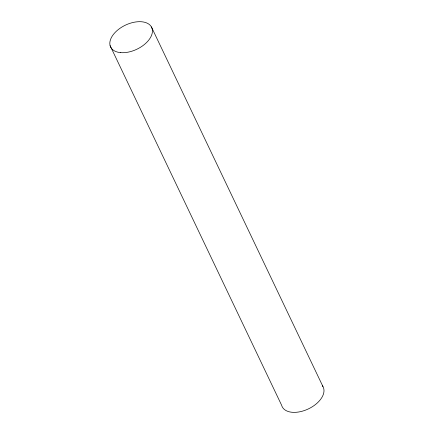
<?xml version="1.0" encoding="UTF-8"?>
<svg xmlns="http://www.w3.org/2000/svg" width="434" height="434" viewBox="0 0 434 434"><rect width="100%" height="100%" fill="white"/><g stroke="black" fill="none" stroke-linecap="round" stroke-linejoin="round"><path stroke-width="0.65" d="M151.412 26.924L322.956 386.586M110.095 45.624L281.644 405.285A22.747 13.34 -25.5 0 0 308.59 408.812A22.747 13.34 -25.5 0 0 322.326 385.631M120.733 52.639A22.747 13.34 -25.5 0 0 152.448 30.809A22.747 13.34 -25.5 0 0 120.207 28.145A22.747 13.34 -25.5 0 0 120.733 52.639"/></g></svg>
